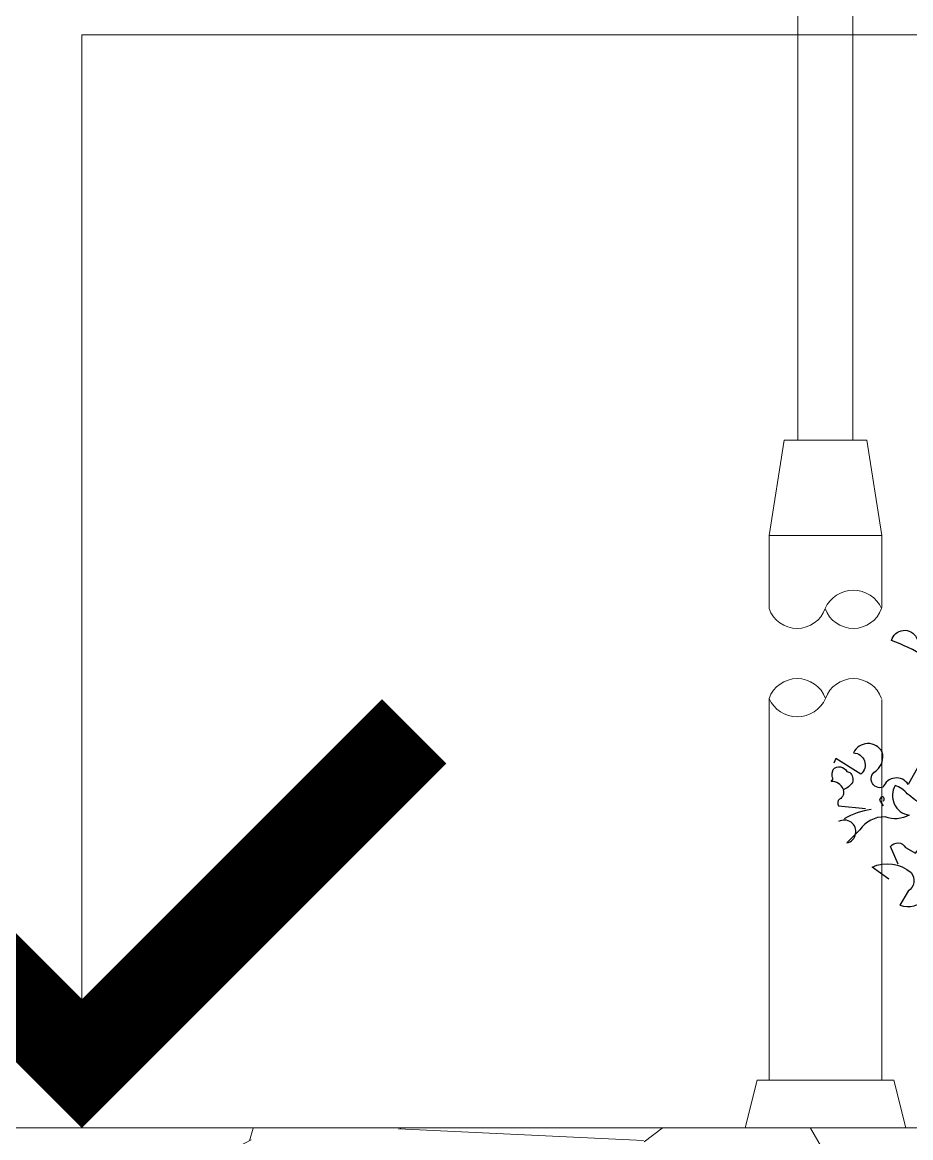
# Model space of a CAD drawing. Header units: millimetres. Extents: x 3633 to 4629, y 3430 to 3787.
# Drawn here: x 4464.51 to 4471.67, y 3589.34 to 3598.34 of the extents above; entities that cross this region are included whole.
import ezdxf

# ---------------------------------------------------------------- set-up
doc = ezdxf.new("R2010")
doc.units = ezdxf.units.MM
doc.linetypes.add('HIDDEN', pattern=[9.524999999999999, 6.35, -3.175])
doc.layers.add('light', color=7, linetype='Continuous', lineweight=9, true_color=0x000000)
doc.layers.add('tx1', color=179, linetype='Continuous', lineweight=25)

# ---------------------------------------------------------------- blocks, each defined once
blk = doc.blocks.new('A$C41F539D2')
at = {"layer": 'light'}
for points in [[(162.0720155211748, 2755.809684268712), (162.0720155211748, 1108.999889177636), (250.672548806353, 1108.999889177636), (250.4618893834413, 2754.707616800497)], [(162.0720155211748, 1108.999889177636), (272.8549357377342, 1108.999889177636), (297.3647779507446, 955.2771758696126), (115.3797863767832, 955.2771758696126), (139.8896285897936, 1108.999889177636), (162.0720155211748, 1108.999889177636)], [(115.3797863767832, 837.395709702856), (115.3797863767832, 955.2771758696126)], [(297.3647779507446, 955.2771758696126), (297.3647779507446, 839.0816853750803)], [(297.3647779507446, 690.9812488227744), (297.3647779507446, 76.86167125265274), (115.3797863767832, 76.86167125265274), (115.3797863767832, 692.6680259223795)], [(115.3797863767832, 76.86167125265274), (316.5891298693605, 76.86167125265274), (335.7480687330826, 0.0003145986411254853), (76.99649559444515, 0.0003145986411254853), (96.15543445799267, 76.86167125265274), (115.3797863767832, 76.86167125265274)]]:
    blk.add_lwpolyline(points, dxfattribs=at)
at = {"layer": 'light', "ltscale": 15}
for centre, major_axis, ratio, start_param, end_param in [((251.3010885513504, 817.20921127785), (-35.19772478536679, 35.19772478536679), 0.9999999999993974, 4.344946022154665, 6.651016409076178), ((251.3010885513504, 817.20921127785), (-35.19772478536679, 35.19772478536679), 0.9999999999993974, 4.344946022154665, 6.651016409076178), ((251.3010885513504, 817.20921127785), (-35.19772478536679, 35.19772478536679), 0.9999999999993974, 4.344946022154665, 6.651016409076178), ((160.5903551490046, 853.4991501992936), (33.93608937789693, 33.93608937789692), 0.9999999999976792, 2.69837101704737, 5.155610616924792), ((160.5903551490046, 853.4991501992936), (33.93608937789693, 33.93608937789692), 0.9999999999976792, 2.69837101704737, 5.155610616924792), ((160.5903551490046, 853.4991501992936), (33.93608937789693, 33.93608937789692), 0.9999999999976792, 2.69837101704737, 5.155610616924792), ((251.2939624931896, 853.9278806950279), (34.22666761758595, 34.22666761758594), 0.9999999999980377, 2.704756813764003, 5.149612963869543), ((251.2939624931896, 853.9278806950279), (34.22666761758595, 34.22666761758594), 0.9999999999980377, 2.704756813764003, 5.149612963869543), ((251.2939624931896, 853.9278806950279), (34.22666761758595, 34.22666761758594), 0.9999999999980377, 2.704756813764003, 5.149612963869543), ((160.8792418603553, 676.153514028194), (-34.22666761751029, 34.22666761751029), 0.9999999999997004, 4.275553140558843, 6.720409290666758), ((160.8792418603553, 676.153514028194), (-34.22666761751029, 34.22666761751029), 0.9999999999997004, 4.275553140558843, 6.720409290666758), ((160.8792418603553, 676.153514028194), (-34.22666761751029, 34.22666761751029), 0.9999999999997004, 4.275553140558843, 6.720409290666758), ((251.5828492046567, 676.5822445239282), (-33.93608937791727, 33.93608937791727), 0.9999999999953584, 4.269167343844019, 6.726406943724898), ((251.5828492046567, 676.5822445239282), (-33.93608937791727, 33.93608937791727), 0.9999999999953584, 4.269167343844019, 6.726406943724898), ((251.5828492046567, 676.5822445239282), (-33.93608937791727, 33.93608937791727), 0.9999999999953584, 4.269167343844019, 6.726406943724898), ((160.8721158021945, 712.8721831487564), (35.19772478544476, 35.19772478544476), 0.9999999999969011, 2.774149695359291, 5.080220082278058), ((160.8721158021945, 712.8721831487564), (35.19772478544476, 35.19772478544476), 0.9999999999969011, 2.774149695359291, 5.080220082278058), ((160.8721158021945, 712.8721831487564), (35.19772478544476, 35.19772478544476), 0.9999999999969011, 2.774149695359291, 5.080220082278058)]:
    blk.add_ellipse(centre, major_axis=major_axis, ratio=ratio, start_param=start_param, end_param=end_param, dxfattribs=at)
blk = doc.blocks.new('*U290')
at = {"color": 0}
for points in [[(-1288.311502858269, 1144.001416146115, 0.094757080078125), (-1444.972818553651, 1237.530559844512, -0.699951171875), (-1381.840646556666, 1244.545245619433, 0.2222137451171875), (-1339.752531892009, 1202.457130954775, -0.480621337890625), (-1276.620359896915, 1204.795359548938), (-1274.282131304644, 1207.133588139317)], [(-1451.987504330464, 636.6058115798514), (-1494.075618995121, 667.002783281263, -0.294097900390625), (-1395.870018112182, 652.9734117276384, -0.4416961669921875), (-1402.884703888994, 606.2088398784399), (-1423.928761221323, 571.1354109924869, 0.332855224609375), (-1358.458360632067, 589.8412397306529, -0.375732421875)], [(-1374.825960779854, 926.5461570441257), (-1402.884703888994, 875.1051280103857, 0.6229095458984375), (-1466.01687588598, 868.0904422354652, -0.972747802734375), (-1482.384476033767, 910.1785569001222, 0.2769775390625), (-1468.355104478251, 956.9431287493207, 0.613372802734375), (-1540.840190844319, 954.6049001551582, -0.6882476806640625), (-1522.134362104262, 900.8256425272557), (-1585.266534101247, 940.5755286015337), (-1589.942991285789, 928.8843856382882)], [(-1566.560705361189, 863.4139850509237, 0.326446533203125), (-1596.957677062601, 882.1198137890897), (-1592.281219878059, 889.1344995677937, -0.0990142822265625), (-1594.61944847033, 903.1638711214182), (-1592.281219878059, 912.5167854905012, -0.5228271484375), (-1557.207790992106, 907.8403283059597), (-1550.193105213402, 905.5020997155807, -0.2769775390625), (-1543.17841943659, 879.7815851949272, -0.1230926513671875), (-1566.560705361189, 861.0757564567612, -0.35076904296875), (-1575.913619732164, 837.6934705340536, 0.4141998291015625), (-1578.251848324435, 821.3258703862666), (-1510.443219142908, 814.3111846075626)], [(-1428.605218405864, 674.017469059967), (-1447.311047145922, 718.4438123187865, -0.5634613037109375), (-1409.899389665807, 716.105583724624), (-1384.178875148937, 702.0762121709995, -0.13275146484375), (-1353.781903447525, 730.1349552782485, 0.770751953125), (-1262.590988341399, 744.1643268356565), (-1370.149503595312, 884.4580423832522, 0.1761627197265625), (-1360.796589224337, 844.7081563089741, -0.659393310546875), (-1365.473046410771, 823.6640989766456, -0.0512542724609375), (-1405.222932481265, 851.7228420876781, 0.1230926513671875), (-1435.619904184568, 872.7668994200067, 0.5351715087890625), (-1400.546475296724, 797.9435844597756, -0.2254180908203125), (-1461.340418701438, 793.2671272752341, 0.2604522705078125), (-1524.472590696532, 760.53192697966), (-1557.207790992106, 727.7967266878695, 1.152542114257812), (-1578.251848324435, 781.5759843119886)], [(-1466.01687588598, 833.0170133457286, 0.6180267333984375), (-1468.355104478251, 844.7081563089741, 0.1622772216796875), (-1475.369790255063, 835.3552419398911), (-1466.01687588598, 821.3258703862666)], [(-1496.413847587392, 811.9729560171836, 0.0930633544921875), (-1564.222476768919, 788.5906700906926)]]:
    blk.add_lwpolyline(points, format="xyb", dxfattribs=at)

msp = doc.modelspace()

# ---------------------------------------------------------------- hatches: boundary and pattern name
at = {"lineweight": 15, "ltscale": 200}
h = msp.add_hatch(dxfattribs=at)
h.set_pattern_fill('GRAVEL', color=0, scale=0.37, style=0)
h.set_pattern_definition([(228.0127875, (2932.246561250423, 3803.345493819563), (-75.18400000590448, -84.58199999475261), [1.264369328, -125.1727894663905]), (184.969741, (2931.400741250424, 3802.405693819563), (112.7759999553799, 9.398000535382318), [2.169697463999991, -214.7999809060382]), (132.5104471, (2929.239201250424, 3802.217733819563), (93.98000003969172, -103.37799996391), [1.529881624, -151.45847433817]), (267.273689, (2925.573981250423, 3799.868233819563), (9.398000019682982, 187.9599999990126), [1.975816723999996, -195.60581847523]), (292.83365418, (2925.480001250423, 3797.894653819563), (-46.99000000393461, 112.7759999983552), [1.937444689999996, -191.8072886577722]), (357.2736889999999, (2926.231841250424, 3796.109033819563), (-187.9599999990126, 9.398000019682994), [1.975816723999996, -195.60581847523]), (37.69424047, (2928.205421250424, 3796.015053819563), (-122.1739999945828, -93.98000000703152), [2.612916542, -258.6785266627139]), (72.25532837, (2930.272981250424, 3797.612713819563), (65.78600001768338, 206.7559999943718), [2.466862224, -244.2194494270485]), (121.42956562, (2931.024821250423, 3799.962213819563), (-75.18400001066755, 122.1739999934363), [1.9825081, -196.2685190852344]), (175.2363583, (2929.991041250424, 3801.653853819563), (103.3779999985182, -9.398000016240248), [2.263339135999991, -110.9035667149997]), (222.3974378, (2927.735521250424, 3801.841813819563), (-112.7759999963912, -103.3780000039368), [2.926988304, -289.7720582950549]), (138.81407483, (2934.878001250423, 3799.774253819563), (-65.78599999605397, 56.38800000458497), [0.9990167979999999, -98.9030935500728]), (171.4692344, (2934.126161250424, 3800.432113819563), (122.1740000032917, -18.79599997867817), [1.900623326, -188.162164289048]), (225, (2932.246561250423, 3800.714053819563), (-1.314504061156185e-15, -9.398000000000886), [1.329074558, -11.9617045011836]), (203.19859051, (2931.588701250424, 3801.841813819563), (46.99000000128054, 18.79599999670453), [0.7157328839999976, -70.85730276490749]), (291.80140949, (2930.930841250424, 3801.559873819563), (-9.398000001966535, 28.19399999934463), [1.012192794, -49.597586063]), (30.96375653, (2931.306761250424, 3800.620073819563), (28.19400000068962, 18.79599999896816), [1.643982741999995, -53.15530316576685]), (161.56505118, (2932.716461250423, 3801.465893819563), (18.79600000049055, -9.397999999014887), [1.188762418, -28.5303230322636]), (16.389540334, (2925.480001250423, 3801.559873819563), (93.98000000000053, 28.1940000000009), [1.6653256, -164.8676586883943]), (70.34617594, (2927.077661250424, 3802.029773819563), (-37.59200000343846, -103.3779999987805), [1.397116078, -138.31419800934]), (293.19859051, (2932.716461250423, 3803.345493819563), (-18.79599999671907, 46.99000000131456), [1.431456369999995, -70.14157927890749]), (343.6104596700001, (2933.280341250424, 3802.029773819563), (-93.98000000196946, 28.19399999342458), [1.665325599999995, -164.8676586883974]), (339.44395478, (2925.480001250423, 3795.733113819563), (-46.98999999999949, 18.79600000000078), [1.605930239999995, -78.69061695849192]), (294.7751406, (2926.983681250424, 3795.169233819563), (-46.99000005593264, 103.3779999745709), [1.345586844, -133.213295508664]), (66.80140949, (2932.810441250424, 3793.947493819563), (18.7959999970485, 46.99000000118142), [1.43145637, -70.14157927890778]), (17.35402464, (2933.374321250424, 3795.263213819563), (-122.1739999975692, -37.59200000789011), [1.575396138, -155.96379112674]), (69.44395478, (2928.205421250424, 3793.947493819563), (-18.7960000003273, -46.98999999986914), [0.8029651199999999, -79.49358207849221]), (101.309932474, (2932.246561250423, 3793.947493819563), (-9.39800000000148, 37.59200000000136), [0.47920402, -47.44138136874621]), (165.963756532, (2932.152581250424, 3794.417393819563), (28.1939999999982, -9.3979999999995), [1.93744469, -36.8115019795553]), (186.00900596, (2930.272981250424, 3794.887293819563), (93.97999999950187, 9.398000004918607), [1.795487899999995, -177.7530499943463]), (303.69006753, (2931.306761250424, 3799.774253819563), (-9.398000001305984, 18.7959999993477), [1.355398356, -32.529572530816]), (353.15722659, (2932.058601250424, 3798.646493819563), (159.766000000983, -18.79599999163576), [2.366360012, -234.2692335406147]), (60.9453959, (2934.408101250423, 3798.364553819563), (-37.59200000103484, -65.78599999940894), [0.967580488, -95.79075157700699]), (90, (2934.878001250423, 3799.210373819563), (-9.398, 9.398), [0.56388, -8.834119999999999]), (120.25643716, (2930.085021250423, 3795.169233819563), (37.59199999540151, -65.78600000262625), [1.305607752, -129.25558086084]), (48.01278749999999, (2929.427161250424, 3796.296993819563), (75.18400000619876, 84.58199999448776), [2.528738656, -123.9084201383905]), (0, (2931.118801250424, 3798.176593819563), (9.398, 9.398), [2.44348, -6.95452]), (325.3048465, (2933.562281250423, 3798.176593819563), (93.98000003559966, -65.78599994914194), [1.485955372, -147.109471879318]), (254.0546040999999, (2934.784021250424, 3797.330773819563), (-9.39799999934346, -37.59200000016556), [1.368367596, -67.0501051434564]), (207.64597536, (2934.408101250423, 3796.015053819563), (-178.5620000065614, -93.97999998753377), [2.22793686999999, -220.56611836487]), (175.42607874, (2932.434521250424, 3794.981273819563), (-122.1739999999957, 9.397999999998069), [2.357009002, -233.343631888088])])
h.paths.add_polyline_path([(4449.242683444544, 3589.422808851137), (4472.56626546827, 3589.421659834964), (4487.493071191399, 3581.92280885112), (4453.677413413617, 3581.92280885112), (4408.578309138134, 3569.608312544391), (4393.333031686471, 3569.608312544391), (4393.333031686471, 3578.101901839939), (4412.35887653466, 3579.806178574896), (4413.242683444544, 3579.885347282869), (4419.242683444544, 3580.422808851137), (4419.242683444544, 3581.922808851137), (4425.242683444544, 3581.922808851137), (4425.242683444544, 3583.422808851137), (4431.242683444544, 3583.422808851137), (4431.242683444544, 3584.922808851137), (4437.242683444544, 3584.922808851137), (4437.242683444544, 3586.422808851137), (4443.242683444544, 3586.422808851137), (4443.242683444544, 3587.922808851137), (4449.242683444544, 3587.922808851137)])

# ---------------------------------------------------------------- linework, layer by layer
at = {"color": 0, "lineweight": 15, "ltscale": 200}
msp.add_lwpolyline([(4449.242683444544, 3589.422808851137), (4472.56626546827, 3589.421659834964), (4487.493071191399, 3581.92280885112), (4453.677413413617, 3581.92280885112), (4408.578309138134, 3569.608312544391), (4393.333031686471, 3569.608312544391), (4393.333031686471, 3578.101901839939), (4419.242683444544, 3580.422808851137), (4419.242683444544, 3580.422808851137), (4419.242683444544, 3580.422808851137), (4419.242683444544, 3581.922808851137), (4425.242683444544, 3581.922808851137), (4425.242683444544, 3583.422808851137), (4431.242683444544, 3583.422808851137), (4431.242683444544, 3584.922808851137), (4437.242683444544, 3584.922808851137), (4437.242683444544, 3586.422808851137), (4443.242683444544, 3586.422808851137), (4443.242683444544, 3587.922808851137), (4449.242683444544, 3587.922808851137)], close=True, dxfattribs=at)
at = {"color": 0, "linetype": 'HIDDEN', "lineweight": 15, "ltscale": 200}
msp.add_lwpolyline([(4453.677413413617, 3581.92280885112), (4487.493071191399, 3581.92280885112), (4472.493071191355, 3589.422808851137), (4427.493071191354, 3589.422808851137), (4405.88645270677, 3578.619499608866)], dxfattribs=at)
at = {"layer": 'tx1', "color": 0, "linetype": 'Continuous', "lineweight": 15, "ltscale": 200}
for p, q in [((4464.993071191471, 3589.422808851137), (4464.993071191471, 3598.234948662044)), ((4464.993071191471, 3598.234948662044), (4478.852175912914, 3598.234948662044))]:
    msp.add_line(p, q, dxfattribs=at)
at = {"layer": 'tx1', "color": 0, "linetype": 'Continuous', "lineweight": 15, "ltscale": 200, "const_width": 0.7343449842274323}
msp.add_lwpolyline([(4462.315322322633, 3592.619817877487), (4464.993071191471, 3589.942069008648), (4467.670820060324, 3592.619817877487)], dxfattribs=at)

# ---------------------------------------------------------------- block references
at = {"color": 0, "ltscale": 0.5, "xscale": 0.005, "yscale": 0.005, "zscale": 0.005}
msp.add_blockref('A$C41F539D2', (4469.95443124919, 3589.422808851137), dxfattribs=at)
at = {"color": 0, "xscale": 0.003200000000069849, "yscale": 0.003200000000069849, "zscale": 0.003200000000069849}
msp.add_blockref('*U290', (4476.142541192582, 3589.392115341397), dxfattribs=at)

doc.saveas('drawing.dxf')
